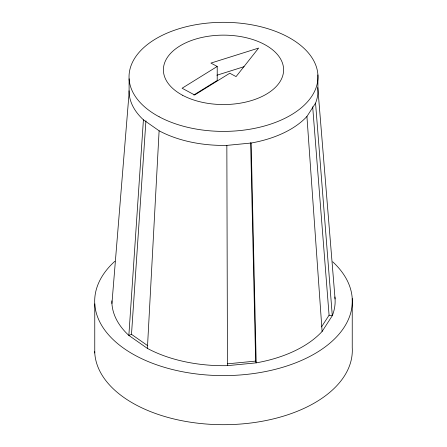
<?xml version="1.0" encoding="UTF-8"?>
<svg xmlns="http://www.w3.org/2000/svg" width="447" height="447" viewBox="0 0 447 447"><rect width="100%" height="100%" fill="white"/><g stroke="black" fill="none" stroke-linecap="round" stroke-linejoin="round"><path stroke-width="0.67" d="M334.892 296.948A111.644 64.457 0 0 1 332.294 315.705L322.103 331.467A111.644 64.457 0 0 1 256.198 362.869L227.456 365.657A111.644 64.457 0 0 1 147.404 348.403L159.11 130.787L143.414 119.807A94.468 54.54 0 0 1 129.032 90.786M143.414 119.807L128.853 335.423L147.404 348.403M147.801 345.754L131.496 334.35L145.918 120.819M111.929 303.524L129.094 92.814L129.094 78.789M159.11 130.787A94.468 54.54 0 0 0 226.847 145.387L251.169 143.029A94.468 54.54 0 0 0 306.933 116.46L315.56 103.117A94.468 54.54 0 0 0 317.795 87.601M321.533 326.874L329.081 315.196L312.676 106.783M217.214 66.463L182.097 88.232L194.663 94.993L229.786 73.224L236.066 76.605L258.623 48.075L210.934 63.083L217.214 66.463L217.214 80.488L193.802 94.999M131.496 334.35L128.853 335.423A111.644 64.457 0 0 1 111.862 300.842M216.896 75.23L244.051 66.687M227.573 363.824L255.628 361.103L256.198 362.869L251.169 143.029M329.081 315.196L332.294 315.705L315.56 103.117M335.071 298.954L317.906 88.947L317.906 74.923M306.933 116.46L322.103 331.467M250.633 142.654L255.628 361.103M226.847 145.387L227.456 365.657M352.236 298.607L352.236 347.688A128.82 74.375 0 0 1 226.914 424.672A128.82 74.375 0 0 1 94.703 351.627M94.764 303.876L94.764 352.957M332.708 261.797A128.82 74.375 0 0 1 307.173 357.784A128.82 74.375 0 0 1 138.961 357.354A128.82 74.375 0 0 1 114.901 261.238M159.11 116.762A94.468 54.54 0 0 0 315.56 89.098A94.468 54.54 0 0 0 195.831 24.708A94.468 54.54 0 0 0 159.11 116.762M182.527 95.239A60.116 34.71 0 0 0 282.079 77.633A60.116 34.71 0 0 0 205.894 36.66A60.116 34.71 0 0 0 182.527 95.239"/></g></svg>
